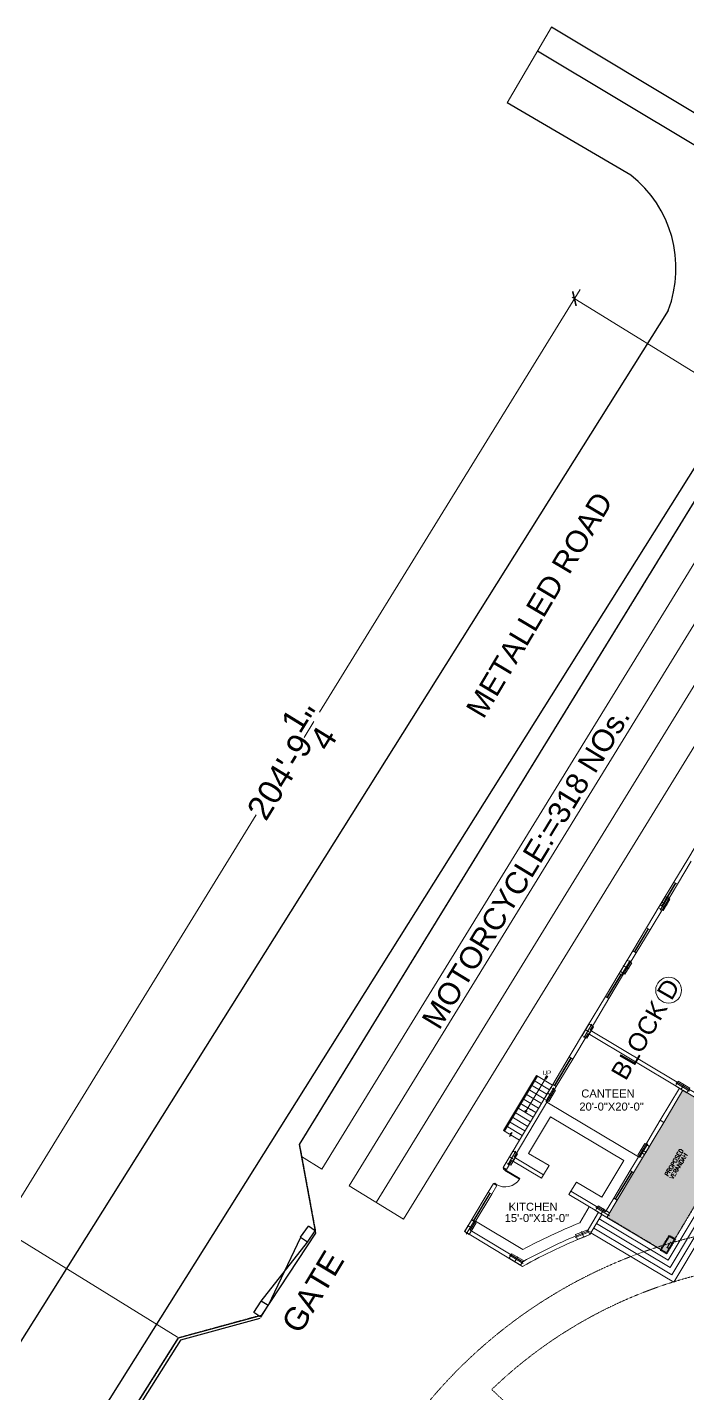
# Model space of a CAD drawing. Header units: inches. Extents: x -110725 to 51121, y 8404 to 44825.
# Drawn here: x -3926 to -2440, y 24090 to 27163 of the extents above; entities that cross this region are included whole.
import ezdxf

# ---------------------------------------------------------------- set-up
doc = ezdxf.new("R2010")
doc.units = ezdxf.units.IN
doc.header["$LTSCALE"] = 0.1
doc.header["$MEASUREMENT"] = 0
for name, pattern in [('CENTER', [2, 1.25, -0.25, 0.25, -0.25]), ('DASHED', [0.75, 0.5, -0.25]), ('DASHED2', [0.375, 0.25, -0.125])]:
    doc.linetypes.add(name, pattern=pattern)
doc.layers.get('0').update_dxf_attribs({"color": 1, "lineweight": 0})
doc.layers.get('Defpoints').update_dxf_attribs({"lineweight": 0})
for name, color, linetype in [('boundary', 6, 'Continuous'), ('building', 6, 'Continuous'), ('GF', 1, 'Continuous'), ('GFW', 5, 'Continuous'), ('road', 8, 'Continuous')]:
    doc.layers.add(name, color=color, linetype=linetype)
for name, color, linetype, lineweight in [('Col.', 4, 'Continuous', 0), ('dim', 252, 'Continuous', 0), ('DOOR', 32, 'Continuous', 0), ('FUR', 8, 'Continuous', 0), ('h', 8, 'Continuous', 0), ('HATCH', 5, 'Continuous', 5), ('stair', 5, 'Continuous', 0), ('TEXT', 3, 'Continuous', 0), ('WALL', 7, 'Continuous', 0), ('WIN', 160, 'Continuous', 0)]:
    doc.layers.add(name, color=color, linetype=linetype, lineweight=lineweight)
doc.styles.add('as', font='arial.ttf')
doc.styles.add('EHSAN', font='arial.ttf', dxfattribs={"height": 54})
doc.styles.add('ROMAND', font='romand.shx')
doc.styles.get("Standard").update_dxf_attribs({"font": 'arial.ttf'})
doc.dimstyles.new('DIM1', dxfattribs={"dimtxt": 54, "dimasz": 6, "dimexe": 6, "dimexo": 3, "dimgap": 1, "dimtad": 0, "dimzin": 0, "dimdsep": 46, "dimlunit": 4, "dimtxsty": 'EHSAN', "dimblk": 'ARCHTICK', "dimcen": 3, "dimdle": 6, "dimclrd": 4, "dimclre": 4, "dimclrt": 6, "dimadec": 0, "dimazin": 0, "dimtfac": 1, "dimtofl": 0, "dimtmove": 1, "dimatfit": 3, "dimldrblk": 'ARCHTICK', "dimfxl": 4, "dimtolj": 1, "dimtzin": 3, "dimlwd": -1, "dimlwe": -1, "dimarcsym": 0})

# ---------------------------------------------------------------- blocks, each defined once
blk = doc.blocks.new('_ArchTick')
at = {"color": 0, "linetype": 'ByBlock', "const_width": 0.15}
blk.add_lwpolyline([(-0.5, -0.5), (0.5, 0.5)], dxfattribs=at)
blk = doc.blocks.new('*D1989')
at = {"layer": 'Defpoints', "color": 0, "transparency": 16777216}
for p in [(-2296.2, 26306.5, 1175.7), (-3984.7, 24460.8), (-3585.6, 24214.8, 1175.7)]:
    blk.add_point(p, dxfattribs=at)
at = {"layer": 'dim', "color": 4, "transparency": 16777216}
for p, q in [((-2682.6, 26572.9), (-3268.8, 25622.1)), ((-2298.7, 26308), (-2700.3, 26555.6)), ((-3997.3, 24440.4), (-3411.1, 25391.2)), ((-3588.2, 24216.4), (-3989.8, 24464))]:
    blk.add_line(p, q, dxfattribs=at)
at = {"layer": 'dim', "color": 4, "transparency": 16777216, "xscale": 24, "yscale": 24, "zscale": 24}
for p, rotation in [((-2695.2, 26552.5), 58.34713072888594), ((-3984.7, 24460.8), 238.3471307288859)]:
    blk.add_blockref('_ArchTick', p, dxfattribs=dict(at, rotation=rotation))
at = {"layer": 'dim', "color": 6, "transparency": 16777216, "insert": (-3339.9, 25506.6), "char_height": 54, "attachment_point": 5, "rotation": 58.3471, "style": 'EHSAN'}
blk.add_mtext('\\A1;204\'-9{\\H1x;\\S1/4;}"', dxfattribs=at)
blk = doc.blocks.new('D-1')
for points in [[(1.5, 34.9), (1.5, 1.9), (3, 1.9), (3, 34.9)], [(2.2, 0.4), (2.2, -1.9), (0, -1.9), (0, 1.9), (1.5, 1.9), (1.5, 0.4)], [(33.7, 0.4), (34.5, 0.4), (34.5, 1.9), (36, 1.9), (36, -1.9), (33.7, -1.9)]]:
    blk.add_lwpolyline(points, close=True)
blk.add_arc((1.5, 1.9), 33, 0, 87.3947)
blk = doc.blocks.new('44')
at = {"layer": 'Col.', "linetype": 'Continuous'}
blk.add_lwpolyline([(-24729.4, 37327.3), (-24729.4, 37339.3), (-24759.4, 37339.3), (-24759.4, 37327.3)], close=True, dxfattribs=at)
at = {"layer": 'dim', "linetype": 'Continuous'}
for p, q in [((-24744.4, 37340.5), (-24744.4, 37326.1)), ((-24762.4, 37333.3), (-24726.4, 37333.3))]:
    blk.add_line(p, q, dxfattribs=at)
blk = doc.blocks.new('YT')
at = {"layer": 'GF'}
for points in [[(-42608.1, 13072.2), (-42619.7, 13079.1), (-42601.2, 13110), (-42589.6, 13103.1)], [(-42693.7, 12929.4), (-42705.3, 12936.3), (-42686.8, 12967.2), (-42675.2, 12960.2)]]:
    blk.add_lwpolyline(points, close=True, dxfattribs=at)
at = {"layer": 'GFW', "linetype": 'DASHED2'}
for p, q in [((-42522.6, 13215), (-42588.9, 13104.4)), ((-42606.2, 13084.2), (-42599.3, 13095.7)), ((-42595.4, 13093.4), (-42599.3, 13095.7)), ((-42608.9, 13070.9), (-42675.2, 12960.2)), ((-42602.4, 13081.8), (-42606.2, 13084.2)), ((-42705.3, 12936.3), (-42827.5, 13009.5)), ((-42691.8, 12941.3), (-42684.8, 12952.9)), ((-42687.9, 12939), (-42691.8, 12941.3)), ((-42681, 12950.6), (-42684.8, 12952.9))]:
    blk.add_line(p, q, dxfattribs=at)
for points in [[(-42607.6, 13070.1), (-42621.8, 13078.6), (-42601.7, 13112.1), (-42587.6, 13103.6)], [(-42693.2, 12927.3), (-42707.3, 12935.8), (-42687.3, 12969.2), (-42673.1, 12960.8)]]:
    blk.add_lwpolyline(points, close=True, dxfattribs=at)
at = {"layer": 'stair'}
for points in [[(-42456.1, 13279.4), (-42685.4, 12896.4), (-42851.1, 12995.6)], [(-42466.4, 13285.5), (-42689.6, 12912.9), (-42844.9, 13005.9)], [(-42435.5, 13267), (-42677.2, 12863.5), (-42863.4, 12975)], [(-42445.8, 13273.2), (-42681.3, 12880), (-42857.2, 12985.3)]]:
    blk.add_lwpolyline(points, dxfattribs=at)
at = {"layer": 'TEXT', "style": 'ROMAND'}
for s, p in [('PROPOSED', (-42690.1, 13100.9)), ('VERANDAH', (-42678.8, 13094.1))]:
    blk.add_text(s, height=9.6, rotation=59.08, dxfattribs=at).set_placement(p)

msp = doc.modelspace()

# ---------------------------------------------------------------- hatches: boundary and pattern name
at = {"layer": 'h', "linetype": 'Continuous'}
msp.add_hatch(color=252, dxfattribs=at).paths.add_polyline_path([(-2451.03211, 24771.82479), (-2317.20111, 24691.66705), (-2488.31015, 24405.99102), (-2622.13806, 24486.14708)])

# ---------------------------------------------------------------- linework, layer by layer
at = {"linetype": 'Continuous'}
msp.add_line((-2747.1018, 27162.757, 4.40796), (-2846.30929, 26993.26396, 3.21662), dxfattribs=at)
at = {"color": 9}
for p, q in [((-3263.6092, 24594.79168), (-2242.65327, 26256.07586, 1.07221)), ((-2244.1416, 26116.14615, 1.07221), (-3202.26947, 24557.09485, 1.07221)), ((-2182.80188, 26078.44932, 1.07221), (-3140.92975, 24519.39801, 1.07221)), ((-3079.59003, 24481.70118, 1.07221), (-2121.46216, 26040.75248, 1.07221)), ((-3309.2419, 24658.04673), (-3314.05013, 24650.22286)), ((-3308.97294, 24622.67035), (-3263.6092, 24594.79168)), ((-3263.6092, 24594.79168), (-3247.90218, 24620.3499)), ((-3202.26947, 24557.09485, 1.07221), (-3079.59003, 24481.70118, 1.07221)), ((-3125.22273, 24544.95623, 1.07221), (-3140.92975, 24519.39801, 1.07221))]:
    msp.add_line(p, q, dxfattribs=at)
at = {"layer": 'boundary', "linetype": 'CENTER'}
for points, elevation in [([(-2296.1917, 26306.46684), (-3314.05013, 24650.22286)], -26.09038), ([(-3314.05013, 24650.22286), (-3278.22059, 24455.78568), (-3278.22059, 24455.78568)], -49.79809), ([(-3404.87925, 24264.31618), (-3585.63687, 24214.83069)], -19.41887), ([(1921.85874, 20478.20914), (632.86157, 20479.40266), (638.57864, 20285.19908), (-381.63263, 20285.46756), (-505.16602, 20409.49329), (-822.00481, 20408.8178), (-822.00481, 20408.8178), (-947.60805, 20284.255), (-2408.67888, 20298.8718), (-2438.54782, 20406.68863), (-2754.49704, 20404.02947), (-2754.49704, 20404.02947), (-2880.86687, 20283.33), (-5687.8751, 20306.54046), (-5746.08219, 20691.55207), (-5750.4399, 20787.09078), (-3585.63687, 24214.83069)], -26.09038)]:
    msp.add_lwpolyline(points, dxfattribs=dict(at, elevation=elevation))
at = {"layer": 'boundary', "extrusion": (-2.86999e-05, 1.83558e-05, 1), "elevation": 1.6356}
msp.add_lwpolyline([(-3403.19841, 24258.3793), (-3581.73509, 24209.53483), (-3699.54405, 24023.06766)], dxfattribs=at)
at = {"layer": 'building', "linetype": 'Continuous'}
for points, elevation in [([(-5750.4399, 20787.09078), (-3585.63687, 24214.83069), (-3398.37467, 24266.09692), (-3277.29509, 24450.76329), (-3314.05013, 24650.22286), (-2296.1917, 26306.46684), (-1987.91212, 26390.86365), (980.22114, 24608.79412), (1016.4168, 24483.42297), (980.1166, 24420.82334), (1294.61423, 24234.54273), (1524.90631, 24283.46768), (4069.27015, 22826.982)], 1.07221), ([(-3311.16226, 24441.26119), (-3293.69907, 24466.49686)], -22.63549), ([(-3278.22059, 24455.78568), (-3278.22059, 24455.78568), (-3293.8215, 24466.47071)], -22.63549), ([(-3311.16261, 24441.15144), (-3384.24012, 24287.65445)], -22.63549), ([(-3295.68377, 24430.55001), (-3311.16261, 24441.15144)], -22.63549), ([(-3295.68377, 24430.55001), (-3278.22059, 24455.78568)], -22.63549), ([(-3400.10316, 24297.9463), (-3295.68377, 24430.55001)], -23.3503), ([(-3416.80856, 24272.31133), (-3399.98143, 24297.9755)], -23.3503), ([(-3401.06725, 24261.99028), (-3384.24012, 24287.65445)], -23.3503), ([(-3384.24012, 24287.65445), (-3384.24012, 24287.65445), (-3400.10316, 24297.9463)], -23.3503), ([(-3401.06725, 24261.99028), (-3416.80617, 24272.2016)], -23.3503)]:
    msp.add_lwpolyline(points, dxfattribs=dict(at, elevation=elevation))
at = {"layer": 'FUR'}
for p, q in [((-2545.07685, 24632.32358), (-2501.91499, 24704.38643)), ((-2537.35583, 24627.6991), (-2494.19397, 24699.76195))]:
    msp.add_line(p, q, dxfattribs=at)
at = {"layer": 'HATCH', "linetype": 'DASHED', "elevation": -0.83394}
msp.add_lwpolyline([(-2881.24086, 24098.93104), (-2222.19032, 23476.23645)], dxfattribs=at)
at = {"layer": 'HATCH', "linetype": 'DASHED'}
msp.add_circle((-2166.64239, 23357.89444), 1114.64012, dxfattribs=at)
msp.add_arc((-2166.64239, 23357.89444), 1029.45919, 91.48829472, 133.95947298, dxfattribs=at)
at = {"layer": 'road', "linetype": 'Continuous'}
for points, elevation in [([(9047.2707, 20083.63124), (8821.63366, 20218.94372), (-2747.1018, 27162.757)], 4.40796), ([(-2778.14453, 27109.72141), (8993.77831, 20058.33929)], 1.42961), ([(-2567.94211, 26830.33036), (-2567.94211, 26830.33036), (-2846.30929, 26993.26396)], 3.21662), ([(-2483.98118, 26526.16317), (-6108.42839, 20758.75346)], 3.21662), ([(-2210.4013, 26513.70008), (-5824.59217, 20762.23016)], 3.21662)]:
    msp.add_lwpolyline(points, dxfattribs=dict(at, elevation=elevation))
msp.add_arc((-2733.53411, 26620.9494, 9.88814), 266.94774, 339.20201161, 51.6607734, dxfattribs=at)
at = {"layer": 'stair'}
for p, q in [((-2854.84144, 24681.47536), (-2780.84968, 24805.01166)), ((-2852.26777, 24679.93386), (-2778.27601, 24803.47017)), ((-2805.99583, 24722.15835), (-2756.66799, 24804.51589)), ((-2744.81826, 24783.43073), (-2780.84968, 24805.01166)), ((-2761.88629, 24798.72268), (-2757.95483, 24805.28664)), ((-2759.27469, 24797.2445), (-2755.38115, 24803.74514)), ((-2763.3162, 24752.54665), (-2799.34762, 24774.12759)), ((-2757.15022, 24762.84135), (-2793.18164, 24784.42228)), ((-2750.98424, 24773.13604), (-2787.01566, 24794.71697)), ((-2794.14996, 24729.05109), (-2817.84556, 24743.24351)), ((-2781.81414, 24721.66258), (-2817.84556, 24743.24351)), ((-2775.64816, 24731.95727), (-2811.67958, 24753.5382)), ((-2769.48218, 24742.25196), (-2805.5136, 24763.83289)), ((-2800.31208, 24690.7785), (-2836.3435, 24712.35943)), ((-2800.31208, 24690.7785), (-2836.3435, 24712.35943)), ((-2794.1461, 24701.07319), (-2830.17752, 24722.65412)), ((-2794.1461, 24701.07319), (-2830.17752, 24722.65412)), ((-2787.98012, 24711.36789), (-2824.01154, 24732.94882)), ((-2787.98012, 24711.36789), (-2824.01154, 24732.94882)), ((-2805.99583, 24722.15835), (-2806.14273, 24727.10738)), ((-2805.99583, 24722.15835), (-2801.56333, 24724.36455)), ((-2781.81414, 24721.66258), (-2791.72067, 24727.59607)), ((-2841.12774, 24673.26156), (-2854.84144, 24681.47536)), ((-2841.12774, 24673.26156), (-2854.84144, 24681.47536)), ((-2812.64404, 24670.18912), (-2848.67546, 24691.77005)), ((-2812.64404, 24670.18912), (-2848.67546, 24691.77005)), ((-2806.47806, 24680.48381), (-2842.50948, 24702.06474)), ((-2806.47806, 24680.48381), (-2842.50948, 24702.06474)), ((-2835.39768, 24676.8401), (-2841.39887, 24667.6518)), ((-2841.39887, 24667.6518), (-2837.22569, 24670.92444)), ((-2841.12774, 24673.26156), (-2835.39768, 24676.8401)), ((-2818.81002, 24659.89442), (-2837.22569, 24670.92444)), ((-2818.81002, 24659.89442), (-2837.22569, 24670.92444)), ((-2509.29517, 24418.56011), (-2622.13806, 24486.14708))]:
    msp.add_line(p, q, dxfattribs=at)
at = {"layer": 'TEXT'}
for p, q in [((-2551.24283, 24622.02889), (-2757.13667, 24745.3485)), ((-2748.87925, 24712.42715), (-2798.20709, 24630.06961)), ((-2584.16418, 24613.77147), (-2748.87925, 24712.42715)), ((-2752.3386, 24602.5968), (-2798.20709, 24630.06961)), ((-2764.67056, 24582.00741), (-2752.3386, 24602.5968)), ((-2584.16418, 24613.77147), (-2633.49202, 24531.41393)), ((-2690.57045, 24565.60091), (-2702.90241, 24545.01153)), ((-2633.49202, 24531.41393), (-2690.57045, 24565.60091)), ((-2661.6584, 24509.81769), (-2683.23148, 24473.79939)), ((-2811.04161, 24413.95217), (-2917.45216, 24477.6865))]:
    msp.add_line(p, q, dxfattribs=at)
msp.add_circle((-2483.20442, 24996.94006), 29.08542, dxfattribs=at)
msp.add_arc((-2212.43732, 23301.96849, 27.16259), 1262.86769, 111.88826178, 118.29451802, dxfattribs=at)
at = {"layer": 'WALL'}
for p, q in [((-2440.37299, 25291.73116), (-2471.20289, 25240.2577)), ((-2432.65197, 25287.10668), (-2463.48187, 25235.63321)), ((-2463.48187, 25235.63321), (-2471.20289, 25240.2577)), ((-2502.03279, 25188.78424), (-2532.86269, 25137.31078)), ((-2494.31177, 25184.15975), (-2525.14167, 25132.68629)), ((-2494.31177, 25184.15975), (-2502.03279, 25188.78424)), ((-2525.14167, 25132.68629), (-2532.86269, 25137.31078)), ((-2563.69259, 25085.83732), (-2594.52249, 25034.36385)), ((-2555.97157, 25081.21283), (-2586.80147, 25029.73937)), ((-2555.97157, 25081.21283), (-2563.69259, 25085.83732)), ((-2586.80147, 25029.73937), (-2594.52249, 25034.36385)), ((-2625.35239, 24982.89039), (-2667.74351, 24912.11438)), ((-2617.63137, 24978.26591), (-2660.02249, 24907.4899)), ((-2617.63137, 24978.26591), (-2625.35239, 24982.89039)), ((-2706.79471, 24846.91467), (-2667.74351, 24912.11438)), ((-2664.64697, 24899.76888), (-2699.07369, 24842.29018)), ((-2664.64697, 24899.76888), (-2458.75313, 24776.44928)), ((-2402.65518, 24753.34039), (-2660.02249, 24907.4899)), ((-2699.07369, 24842.29018), (-2706.79471, 24846.91467)), ((-2855.8059, 24598.12627), (-2743.7906, 24785.14651)), ((-2736.06958, 24780.52203), (-2831.12844, 24621.81219)), ((-2736.06958, 24780.52203), (-2743.7906, 24785.14651)), ((-2458.75313, 24776.44928), (-2501.91499, 24704.38643)), ((-2451.03211, 24771.82479), (-2494.19397, 24699.76195)), ((-2451.03211, 24771.82479), (-2330.06947, 24699.37452)), ((-2494.19397, 24699.76195), (-2501.91499, 24704.38643)), ((-2764.67056, 24582.00741), (-2831.12844, 24621.81219)), ((-2545.07685, 24632.32358), (-2569.74077, 24591.14482)), ((-2537.35583, 24627.6991), (-2562.01975, 24586.52033)), ((-2537.35583, 24627.6991), (-2545.07685, 24632.32358)), ((-2848.08488, 24593.50179), (-2855.8059, 24598.12627)), ((-2835.75292, 24614.09117), (-2848.08488, 24593.50179)), ((-2769.29505, 24574.28639), (-2835.75292, 24614.09117)), ((-2569.74077, 24591.14482), (-2562.01975, 24586.52033)), ((-2877.38683, 24562.09485), (-2888.94805, 24542.7923)), ((-2869.66581, 24557.47036), (-2881.22703, 24538.16782)), ((-2869.66581, 24557.47036), (-2877.38683, 24562.09485)), ((-2769.29505, 24574.28639), (-2764.67056, 24582.00741)), ((-2881.22703, 24538.16782), (-2888.94805, 24542.7923)), ((-2707.52689, 24537.29051), (-2702.90241, 24545.01153)), ((-2641.06902, 24497.48573), (-2707.52689, 24537.29051)), ((-2625.23459, 24498.49259), (-2702.90241, 24545.01153)), ((-2606.73665, 24529.37666), (-2625.23459, 24498.49259)), ((-2599.01563, 24524.75218), (-2622.13806, 24486.14708)), ((-2606.73665, 24529.37666), (-2599.01563, 24524.75218)), ((-2641.06902, 24497.48573), (-2666.81352, 24454.50283)), ((-2925.94393, 24481.02415), (-2942.12962, 24454.00058)), ((-2918.22291, 24476.39966), (-2929.78412, 24457.09711)), ((-2918.22291, 24476.39966), (-2925.94393, 24481.02415)), ((-2918.22291, 24476.39966), (-2925.94393, 24481.02415)), ((-2633.348, 24492.86125), (-2660.66839, 24447.24725)), ((-2622.13806, 24486.14708), (-2633.348, 24492.86125)), ((-2811.76948, 24375.9217), (-2942.12962, 24454.00058)), ((-2811.59939, 24386.31067), (-2929.78412, 24457.09711))]:
    msp.add_line(p, q, dxfattribs=at)
for radius, start, end in [(1229.86769, 111.37402836, 119.16421312), (1238.86769, 111.51638788, 118.92320135)]:
    msp.add_arc((-2212.43732, 23301.96849, 27.16259), radius, start, end, dxfattribs=at)
at = {"layer": 'WIN'}
for p, q in [((-2440.37299, 25291.73116), (-2409.54309, 25343.20462)), ((-2502.03279, 25188.78424), (-2471.20289, 25240.2577)), ((-2498.60122, 25186.72891), (-2467.77132, 25238.20237)), ((-2497.74333, 25186.21508), (-2466.91343, 25237.68854)), ((-2494.31177, 25184.15975), (-2463.48187, 25235.63321)), ((-2563.69259, 25085.83732), (-2532.86269, 25137.31078)), ((-2560.26103, 25083.78199), (-2529.43113, 25135.25545)), ((-2559.40314, 25083.26816), (-2528.57323, 25134.74162)), ((-2555.97157, 25081.21283), (-2525.14167, 25132.68629)), ((-2625.35239, 24982.89039), (-2594.52249, 25034.36385)), ((-2621.92083, 24980.83507), (-2591.09093, 25032.30853)), ((-2621.06294, 24980.32124), (-2590.23304, 25031.7947)), ((-2617.63137, 24978.26591), (-2586.80147, 25029.73937)), ((-2743.7906, 24785.14651), (-2706.79471, 24846.91467)), ((-2740.35903, 24783.09119), (-2703.36315, 24844.85934)), ((-2702.50526, 24844.34551), (-2739.50114, 24782.57735)), ((-2699.07369, 24842.29018), (-2736.06958, 24780.52203)), ((-2606.73665, 24529.37666), (-2569.74077, 24591.14482)), ((-2603.30509, 24527.32134), (-2566.30921, 24589.08949)), ((-2565.45132, 24588.57566), (-2602.4472, 24526.8075)), ((-2562.01975, 24586.52033), (-2599.01563, 24524.75218)), ((-2925.94393, 24481.02415), (-2888.94805, 24542.7923)), ((-2922.51236, 24478.96882), (-2885.51648, 24540.73697)), ((-2884.65859, 24540.22314), (-2921.65447, 24478.45499)), ((-2881.22703, 24538.16782), (-2918.22291, 24476.39966))]:
    msp.add_line(p, q, dxfattribs=at)

# ---------------------------------------------------------------- block references
at = {"layer": 'Col.', "linetype": 'Continuous', "xscale": -1}
for p, rotation in [((-21749.61238, 65630.29401, 27.16259), 238.9999999996858), ((-21835.58593, 65486.85095, 27.16259), 238.9999999996858), ((-21921.52401, 65343.36913, 27.16259), 238.9999999996858), ((-22007.10446, 65200.54679, 27.16259), 238.9999999996858), ((37986.39583, 44035.89565, 27.16259), 148.9999999999941), ((-21795.99525, 65074.11321, 27.16259), 238.9999999996858), ((-22092.62889, 65057.69321, 27.16259), 238.9999999996858), ((37806.28928, 43755.60883, 27.16259), 148.9999999999941), ((-22185.85422, 64901.96248, 27.16259), 238.9999999996858), ((6479.49458, 68290.46011, 27.16259), 201.740056358497), ((37612.16905, 43648.02281, 27.16259), 148.9999999999941)]:
    msp.add_blockref('44', p, dxfattribs=dict(at, rotation=rotation))
at = {"layer": 'dim', "linetype": 'Continuous'}
msp.add_blockref('YT', (40205.38643, 11476.64004, 27.16259), dxfattribs=at)
at = {"layer": 'DOOR', "xscale": 1.166666666666689, "yscale": 1.166666666666689, "zscale": 1.166666666666689, "rotation": 239.0806050618204}
msp.add_blockref('D-1', (-2851.94539, 24595.81403, 27.16259), dxfattribs=at)

# ---------------------------------------------------------------- texts
at = {"layer": 'TEXT', "color": 7, "linetype": 'Continuous', "lineweight": 25}
for s, height, rotation, p in [('METALLED ROAD', 48.6116571, 59.28064082, (-2899.88568, 25604.97159)), ('GATE', 51.852434, 59.04170589, (-3312.48969, 24221.07021))]:
    msp.add_text(s, height=height, rotation=rotation, dxfattribs=at).set_placement(p)
at = {"layer": 'TEXT', "lineweight": 25, "style": 'as'}
msp.add_text('MOTORCYCLE:=318 NOs.', height=48.9484043, rotation=58.68812036, dxfattribs=at).set_placement((-2999.44809, 24905.32022))
at = {"layer": 'TEXT', "style": 'as'}
msp.add_text('BLOCK D', height=40.5, rotation=60.20674315, dxfattribs=at).set_placement((-2579.70756, 24791.55989, -27.16259))
for s, height, p in [('UP', 10.125, (-2766.9658, 24806.10594)), ('CANTEEN', 18, (-2679.79704, 24755.69898)), ('20\'-0"X20\'-0"', 18, (-2684.08549, 24726.29187)), ('15\'-0"X18\'-0"', 18, (-2852.1474, 24475.65242)), ('KITCHEN', 18, (-2843.38313, 24500.95369))]:
    msp.add_text(s, height=height, dxfattribs=at).set_placement(p)

# ---------------------------------------------------------------- dimensions: what is measured, and where the dimension line sits
at = {"layer": 'dim'}
dim = msp.add_aligned_dim(p1=(-2296.1917, 26306.46684, 1.07221), p2=(-3585.63687, 24214.83069, 1.07221), distance=-468.76796, dimstyle='DIM1', override={"dimtxt": 36, "dimasz": 24, "dimdle": 24}, dxfattribs=at)
dim.commit()
dim.dimension.update_dxf_attribs({"geometry": '*D1989', "text_midpoint": (-3339.94976, 25506.64488, -1174.66297)})

doc.saveas('drawing.dxf')
